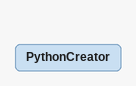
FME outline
PythonCreator
